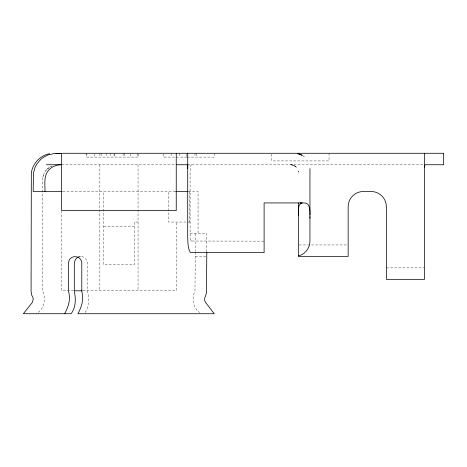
<?xml version="1.0" encoding="UTF-8"?>
<svg xmlns="http://www.w3.org/2000/svg" width="467" height="467" viewBox="0 0 467 467"><rect width="100%" height="100%" fill="white"/><g stroke="black" fill="none" stroke-linecap="round" stroke-linejoin="round"><path stroke-width="0.35" stroke-dasharray="2.33 1.75" d="M195.305 252.122L194.961 291.268C191.307 298.349 192.929 307.911 199.724 312.534M47.395 168.943L51.691 166.065C46.408 168.412 42.328 174.144 42.812 180.023L42.555 291.437L43.034 292.144C46.63 299.855 43.653 309.294 36.455 313.725M42.911 177.156L43.308 175.551M43.945 173.887L44.172 173.333M85.169 312.534C89.156 306.259 89.069 298.296 87.551 291.268L87.551 264.059C87.749 259.389 83.237 255.42 78.596 256.424M45.743 170.782L46.91 169.422M191.651 164.74L191.114 165.201L190.443 167.466L190.075 172.381L190.098 234.825L190.443 238.409L191.377 241.025L264.106 241.141M78.853 256.745L80.744 256.424M186.876 157.099L163.176 157.099L163.176 153.281M187.244 157.099L214.23 157.099L214.23 153.281M61.644 164.74L175.376 164.74M187.804 164.74L425.431 164.74M62.864 191.482L175.376 191.482M188.335 191.482L198.066 191.482L198.066 233.5M138.045 222.041L134.227 222.041L134.227 264.824L103.662 264.824L103.662 191.482M190.075 222.041L168.569 222.041L168.569 191.482M103.662 226.623L134.227 226.623M190.075 233.5L206.805 233.5L206.805 252.6M299.178 244.959L347.448 244.959M195.346 256.424L206.093 256.424M386.349 267.883L424.55 267.883M73.617 290.801L61.644 290.801L61.644 211.376M82.793 290.801L176.246 290.801L176.246 222.041M296.703 167.466L294.163 165.511L290.848 164.74L292.079 164.839M296.131 166.9L293.463 165.201L290.813 164.74L291.437 164.763M290.848 164.74L291.747 164.798M292.173 164.857L293.667 165.295M293.463 165.201L295.757 166.526M302.855 155.709L304.49 156.854M195.13 233.5L195.299 251.409M329.048 153.281L329.048 160.922L271.747 160.922L271.747 153.281M196.578 153.281L196.578 157.099M194.984 153.281L194.984 157.099M189.771 191.482L189.771 222.041M186.315 153.917L186.315 157.099M179.579 153.281L179.579 157.099M171.821 153.281L171.821 157.099M138.687 153.917L138.687 157.099L86.564 157.099L86.564 153.917M138.045 164.74L138.045 290.801M137.829 153.281L137.829 157.099M130.597 153.917L130.597 157.099M124.275 153.281L124.275 157.099M123.125 153.281L123.125 157.099M114.824 153.281L114.824 157.099M114.088 153.917L114.088 157.099M110.381 153.281L110.381 157.099M106.832 153.281L106.832 157.099M101.427 153.281L101.427 157.099M99.909 153.281L99.909 157.099M99.845 164.74L99.845 290.801M94.608 153.917L94.608 157.099M86.774 153.281L86.774 157.099M191.651 241.141A7.927 1.605 -90 0 1 190.863 240.12M298.489 172.381L298.372 171.05L298.489 172.381"/><path stroke-width="0.7" d="M298.489 202.941L298.489 256.424L348.148 256.424L348.148 206.758A15.283 15.283 0 0 1 363.431 191.482L371.067 191.482A15.283 15.283 0 0 1 386.349 206.758L386.349 279.342L424.55 279.342L424.643 153.281M309.948 218.223L309.948 216.653M298.489 215.205C299.038 211.364 297.059 204.026 302.26 202.941M424.55 167.326L424.731 165.406L425.431 164.74L443.65 164.74L443.65 153.281L61.644 153.281L61.644 210.582L176.246 210.582L176.246 153.281M64.685 313.725C68.83 305.675 70.628 299.756 68.561 291.268L68.561 264.059C67.943 254.106 82.227 254.317 81.795 264.059L81.795 291.268C83.862 299.756 82.064 305.675 77.919 313.725L214.236 313.725L205.445 302.266C202.731 298.734 207.027 295.045 206.472 291.268L206.805 252.122M78.24 257.002C75.648 258.292 74.306 261.263 74.317 264.059L74.317 291.268C75.94 298.728 75.917 307.379 71.107 313.725L23.35 313.725L32.439 302.266L33.186 299.429L32.883 297.362L31.651 295.016L31.085 291.268L31.318 176.199C30.629 165.493 39.327 155.54 49.712 153.69M60.885 164.74C56.297 164.758 51.726 166.701 48.696 170.175C43.373 175.925 45.206 184.459 44.972 191.482M55.964 153.363L61.644 153.357L54.411 153.48L47.675 155.062L43.536 157.251L40.933 159.212L36.788 164.057L35.218 166.877L33.431 173.029L33.186 191.482L62.175 191.482M46.361 164.74L61.644 164.74M176.246 164.74L187.804 164.74A14.985 3.03 -90 0 0 187.705 168.558L187.705 237.324C188.02 242.326 187.571 247.959 190.314 252.367L264.106 252.6L264.106 202.941L303.527 202.941C310.228 202.304 310.141 210.465 309.948 215.083M175.639 191.482L187.868 191.482M75.053 290.801L82.11 290.801M300.182 202.941L301.594 202.999M297.321 153.509L302.307 155.324L298.746 153.853M309.948 168.558L309.948 241.141A15.283 15.283 0 0 1 298.489 255.934M187.705 153.281L187.705 164.74M187.705 168.558A14.985 3.03 90 0 1 187.804 164.74"/></g></svg>
